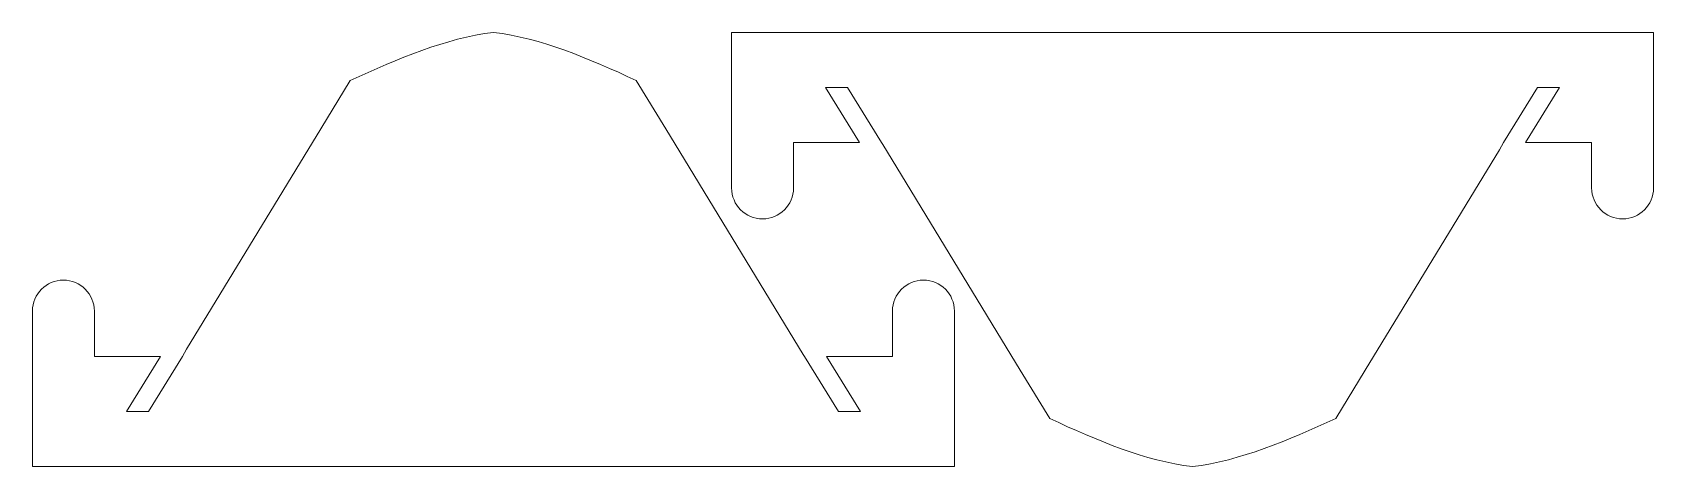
# Model space of a CAD drawing. Header units: millimetres. Extents: x -1381 to 521, y -496 to 496.
# Drawn here: x -1335.7 to -1114.9, y 18.7 to 77.9 of the extents above; entities that cross this region are included whole.
import ezdxf

# ---------------------------------------------------------------- set-up
doc = ezdxf.new("R2010")
doc.units = ezdxf.units.MM
doc.header["$MEASUREMENT"] = 0
doc.layers.add('layer 1', color=7, linetype='Continuous')

msp = doc.modelspace()

# ---------------------------------------------------------------- linework, layer by layer
at = {"layer": 'layer 1', "color": 250, "lineweight": 9}
for points in [[(-1272.8875, 77.8617), (-1279.3854, 77.0879), (-1285.8833, 74.3017), (-1292.3811, 71.3001)], [(-1272.8875, 77.8617), (-1266.4053, 77.0898), (-1259.9231, 74.315), (-1253.4409, 71.3218)], [(-1228.453, 77.8615), (-1228.453, 77.8615), (-1233.8647, 77.8615), (-1233.8647, 77.8615)], [(-1228.453, 77.8615), (-1228.453, 77.8615), (-1177.6524, 77.8615), (-1177.6524, 77.8615)], [(-1126.8518, 77.8615), (-1126.8518, 77.8615), (-1177.6524, 77.8615), (-1177.6524, 77.8615)], [(-1126.8518, 77.8615), (-1126.8518, 77.8615), (-1121.4401, 77.8615), (-1121.4401, 77.8615)], [(-1223.0125, 62.8615), (-1223.0125, 62.8615), (-1227.64, 70.3615), (-1227.64, 70.3615)], [(-1224.6343, 70.3615), (-1224.6343, 70.3615), (-1227.64, 70.3615), (-1227.64, 70.3615)], [(-1220.0125, 62.8615), (-1220.0125, 62.8615), (-1224.6343, 70.3615), (-1224.6343, 70.3615)], [(-1135.2923, 62.8615), (-1135.2923, 62.8615), (-1130.6705, 70.3615), (-1130.6705, 70.3615)], [(-1132.2923, 62.8615), (-1132.2923, 62.8615), (-1127.6648, 70.3615), (-1127.6648, 70.3615)], [(-1130.6705, 70.3615), (-1130.6705, 70.3615), (-1127.6648, 70.3615), (-1127.6648, 70.3615)], [(-1232.0125, 62.8615), (-1232.0125, 62.8615), (-1232.0125, 56.6824), (-1232.0125, 56.6824)], [(-1223.0125, 62.8615), (-1223.0125, 62.8615), (-1232.0125, 62.8615), (-1232.0125, 62.8615)], [(-1220.0125, 62.8615), (-1220.0125, 62.8615), (-1219.8519, 62.5761), (-1219.8519, 62.5761)], [(-1135.2923, 62.8615), (-1135.2923, 62.8615), (-1135.8555, 61.8606), (-1135.8555, 61.8606)], [(-1132.2923, 62.8615), (-1132.2923, 62.8615), (-1123.2923, 62.8615), (-1123.2923, 62.8615)], [(-1123.2923, 62.8615), (-1123.2923, 62.8615), (-1123.2923, 56.6824), (-1123.2923, 56.6824)], [(-1327.2476, 33.7326), (-1327.2476, 33.7326), (-1327.2476, 39.9117), (-1327.2476, 39.9117)], [(-1218.5274, 33.7326), (-1218.5274, 33.7326), (-1218.5274, 39.9117), (-1218.5274, 39.9117)], [(-1318.2476, 33.7326), (-1318.2476, 33.7326), (-1327.2476, 33.7326), (-1327.2476, 33.7326)], [(-1318.2476, 33.7326), (-1318.2476, 33.7326), (-1322.8751, 26.2326), (-1322.8751, 26.2326)], [(-1315.2476, 33.7326), (-1315.2476, 33.7326), (-1319.8694, 26.2326), (-1319.8694, 26.2326)], [(-1315.2476, 33.7326), (-1315.2476, 33.7326), (-1314.6844, 34.7335), (-1314.6844, 34.7335)], [(-1230.5274, 33.7326), (-1230.5274, 33.7326), (-1230.688, 34.018), (-1230.688, 34.018)], [(-1230.5274, 33.7326), (-1230.5274, 33.7326), (-1225.9056, 26.2326), (-1225.9056, 26.2326)], [(-1227.5274, 33.7326), (-1227.5274, 33.7326), (-1218.5274, 33.7326), (-1218.5274, 33.7326)], [(-1227.5274, 33.7326), (-1227.5274, 33.7326), (-1222.8999, 26.2326), (-1222.8999, 26.2326)], [(-1319.8694, 26.2326), (-1319.8694, 26.2326), (-1322.8751, 26.2326), (-1322.8751, 26.2326)], [(-1225.9056, 26.2326), (-1225.9056, 26.2326), (-1222.8999, 26.2326), (-1222.8999, 26.2326)], [(-1177.6524, 18.7324), (-1184.1346, 19.5043), (-1190.6168, 22.2791), (-1197.099, 25.2723)], [(-1177.6524, 18.7324), (-1171.1545, 19.5062), (-1164.6566, 22.2924), (-1158.1588, 25.294)], [(-1323.6881, 18.7326), (-1323.6881, 18.7326), (-1329.0998, 18.7326), (-1329.0998, 18.7326)], [(-1323.6881, 18.7326), (-1323.6881, 18.7326), (-1272.8875, 18.7326), (-1272.8875, 18.7326)], [(-1222.0869, 18.7326), (-1222.0869, 18.7326), (-1272.8875, 18.7326), (-1272.8875, 18.7326)], [(-1222.0869, 18.7326), (-1222.0869, 18.7326), (-1216.6752, 18.7326), (-1216.6752, 18.7326)]]:
    msp.add_open_spline(points, degree=3, dxfattribs=at)
for points in [[(-1240.4472, 56.6824), (-1240.4472, 56.6824), (-1240.4472, 77.8615), (-1240.4472, 77.8615), (-1240.4472, 77.8615), (-1240.4472, 77.8615), (-1233.8647, 77.8615), (-1233.8647, 77.8615)], [(-1114.8576, 56.6824), (-1114.8576, 56.6824), (-1114.8576, 77.8615), (-1114.8576, 77.8615), (-1114.8576, 77.8615), (-1114.8576, 77.8615), (-1121.4401, 77.8615), (-1121.4401, 77.8615)], [(-1314.6845, 34.7334), (-1314.6845, 34.7334), (-1296.3868, 64.7327), (-1296.3868, 64.7327), (-1296.3868, 64.7327), (-1296.3868, 64.7327), (-1292.3811, 71.3001), (-1292.3811, 71.3001)], [(-1253.4409, 71.3218), (-1253.4409, 71.3218), (-1249.422, 64.7327), (-1249.422, 64.7327), (-1249.422, 64.7327), (-1249.422, 64.7327), (-1230.688, 34.018), (-1230.688, 34.018)], [(-1197.099, 25.2723), (-1197.099, 25.2723), (-1201.1179, 31.8614), (-1201.1179, 31.8614), (-1201.1179, 31.8614), (-1201.1179, 31.8614), (-1219.8519, 62.5761), (-1219.8519, 62.5761)], [(-1135.8554, 61.8607), (-1135.8554, 61.8607), (-1154.1531, 31.8614), (-1154.1531, 31.8614), (-1154.1531, 31.8614), (-1154.1531, 31.8614), (-1158.1588, 25.294), (-1158.1588, 25.294)], [(-1240.4472, 56.6824), (-1240.4472, 54.3532), (-1238.5591, 52.4651), (-1236.2299, 52.4651), (-1236.2299, 52.4651), (-1233.9007, 52.4651), (-1232.0126, 54.3532), (-1232.0126, 56.6824)], [(-1114.8576, 56.6824), (-1114.8576, 54.3532), (-1116.7457, 52.4651), (-1119.0749, 52.4651), (-1119.0749, 52.4651), (-1121.4041, 52.4651), (-1123.2922, 54.3532), (-1123.2922, 56.6824)], [(-1335.6823, 39.9117), (-1335.6823, 42.2409), (-1333.7942, 44.129), (-1331.465, 44.129), (-1331.465, 44.129), (-1329.1358, 44.129), (-1327.2477, 42.2409), (-1327.2477, 39.9117)], [(-1210.0927, 39.9117), (-1210.0927, 42.2409), (-1211.9808, 44.129), (-1214.31, 44.129), (-1214.31, 44.129), (-1216.6392, 44.129), (-1218.5273, 42.2409), (-1218.5273, 39.9117)], [(-1335.6823, 39.9117), (-1335.6823, 39.9117), (-1335.6823, 18.7326), (-1335.6823, 18.7326), (-1335.6823, 18.7326), (-1335.6823, 18.7326), (-1329.0998, 18.7326), (-1329.0998, 18.7326)], [(-1210.0927, 39.9117), (-1210.0927, 39.9117), (-1210.0927, 18.7326), (-1210.0927, 18.7326), (-1210.0927, 18.7326), (-1210.0927, 18.7326), (-1216.6752, 18.7326), (-1216.6752, 18.7326)]]:
    msp.add_open_spline(points, degree=3, knots=[0, 0, 0, 0, 0.33333333, 0.33333333, 0.33333333, 0.33333333, 1, 1, 1, 1], dxfattribs=at)

doc.saveas('drawing.dxf')
